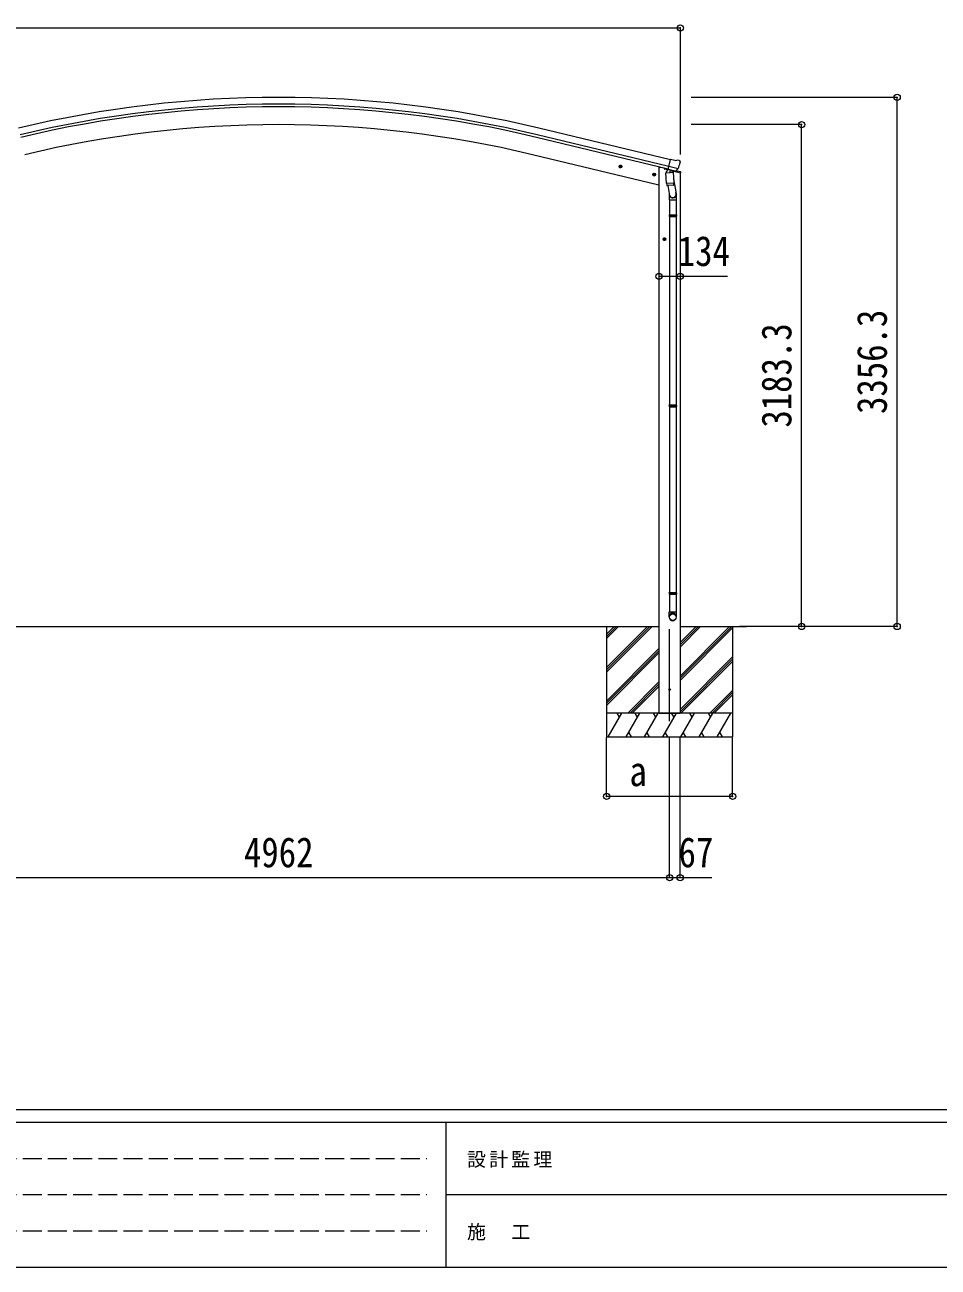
# Model space of a CAD drawing. Units: millimetres at full size, sheet at 1:40. Extents: x -11181 to 11305, y -7804 to 7716.
# Drawn here: x -7207 to -1411, y -7804 to 77 of the extents above; entities that cross this region are included whole.
import ezdxf
from ezdxf.enums import TextEntityAlignment as Align

# ---------------------------------------------------------------- set-up
doc = ezdxf.new("R2010")
doc.units = ezdxf.units.MM
doc.header["$LTSCALE"] = 40
doc.header["$PDMODE"] = 32
doc.header["$PDSIZE"] = 40
doc.linetypes.add('DASHED3', pattern=[4, 3, -1])
for name, color, linetype, lineweight in [('0-0_0', 7, 'Continuous', 9), ('0-1_本体', 4, 'Continuous', 9), ('0-2_部品', 7, 'Continuous', 9), ('0-8_PARTS2', 2, 'Continuous', 9), ('0-A_寸法', 6, 'Continuous', 9), ('F-0_240', 7, 'Continuous', 9)]:
    doc.layers.add(name, color=color, linetype=linetype, lineweight=lineweight)
doc.styles.add('ＭＳ ゴシック', font='')
doc.styles.get('ＭＳ ゴシック').set_extended_font_data('MS Gothic')

msp = doc.modelspace()

# ---------------------------------------------------------------- linework, layer by layer
at = {"layer": '0-0_0'}
for p, q in [((-8010.52, -3739.41), (-3182.9, -3739.41)), ((-3515.9, -3739.41), (-3515.9, -4439.41)), ((-3515.9, -4000.14), (-3255.17, -3739.41)), ((-3515.9, -4014.28), (-3241.03, -3739.41)), ((-3515.9, -4028.43), (-3226.89, -3739.41)), ((-3515.9, -3816.3), (-3439.02, -3739.41)), ((-3515.9, -3802.15), (-3453.16, -3739.41)), ((-3515.9, -3788.01), (-3467.3, -3739.41)), ((-3048.9, -3739.41), (-2627.74, -3739.41)), ((-3048.9, -4053.64), (-2734.67, -3739.41)), ((-3048.9, -4067.78), (-2720.53, -3739.41)), ((-3048.9, -3869.8), (-2918.52, -3739.41)), ((-3048.9, -3855.65), (-2932.66, -3739.41)), ((-3048.9, -3841.51), (-2946.81, -3739.41)), ((-3048.9, -4081.93), (-2715.9, -3748.93)), ((-2715.9, -3739.41), (-2715.9, -4439.41)), ((-3515.9, -4212.27), (-3182.9, -3879.28)), ((-3515.9, -4226.42), (-3182.9, -3893.42)), ((-3515.9, -4240.56), (-3182.9, -3907.56)), ((-3048.9, -4265.77), (-2715.9, -3932.78)), ((-3048.9, -4279.91), (-2715.9, -3946.92)), ((-3044.26, -4289.41), (-2715.9, -3961.06)), ((-3380.91, -4289.41), (-3182.9, -4091.41)), ((-3366.77, -4289.41), (-3182.9, -4105.55)), ((-3352.63, -4289.41), (-3182.9, -4119.69)), ((-2860.41, -4289.41), (-2715.9, -4144.91)), ((-2846.27, -4289.41), (-2715.9, -4159.05)), ((-2832.13, -4289.41), (-2715.9, -4173.19)), ((-2715.9, -4289.41), (-3515.9, -4289.41)), ((-3505.61, -4439.41), (-3419.01, -4289.41)), ((-3434.01, -4315.4), (-3449.01, -4289.41)), ((-3390.14, -4439.41), (-3303.54, -4289.41)), ((-3318.54, -4315.4), (-3333.54, -4289.41)), ((-3274.67, -4439.41), (-3188.07, -4289.41)), ((-3203.07, -4315.4), (-3218.07, -4289.41)), ((-3182.9, -4289.41), (-3048.9, -4289.41)), ((-3159.2, -4439.41), (-3072.6, -4289.41)), ((-3087.6, -4315.4), (-3102.6, -4289.41)), ((-3043.73, -4439.41), (-2957.13, -4289.41)), ((-2972.13, -4315.4), (-2987.13, -4289.41)), ((-2928.26, -4439.41), (-2841.66, -4289.41)), ((-2871.66, -4289.41), (-2856.66, -4315.4)), ((-2812.79, -4439.41), (-2726.19, -4289.41)), ((-3515.9, -4439.41), (-2715.9, -4439.41)), ((-3375.15, -4413.44), (-3360.15, -4439.41)), ((-3259.68, -4413.43), (-3244.68, -4439.41)), ((-3144.21, -4413.43), (-3129.21, -4439.41)), ((-3028.74, -4413.44), (-3013.74, -4439.41)), ((-2913.27, -4413.44), (-2898.27, -4439.41)), ((-2797.79, -4413.44), (-2782.8, -4439.41))]:
    msp.add_line(p, q, dxfattribs=at)
at = {"layer": '0-1_本体'}
for p, q in [((-3119.92, -821.14), (-3955.63, -620.5)), ((-3109.84, -779.16), (-3945.55, -578.52)), ((-3123.85, -837.5), (-3959.56, -636.86)), ((-3182.9, -939.53), (-3985.94, -746.74)), ((-3182.9, -826.41), (-3170.03, -826.41)), ((-3182.9, -826.41), (-3182.9, -4289.41)), ((-3048.9, -862.69), (-3048.9, -4289.41))]:
    msp.add_line(p, q, dxfattribs=at)
for radius in [7073, 7029.83, 7013, 6900]:
    msp.add_arc((-5596.71, -7456.09), radius, 76.5, 103.5, dxfattribs=at)
at = {"layer": '0-2_部品'}
for p, q in [((-3083.12, -783.75), (-3109.05, -777.53)), ((-3083.12, -783.75), (-3069.86, -781.05)), ((-3055.38, -784.24), (-3068.56, -781.08)), ((-3052.28, -786.49), (-3048.42, -792.79)), ((-3436.98, -819.32), (-3417.54, -823.98)), ((-3429.39, -814.45), (-3434.56, -819.9)), ((-3429.59, -831.37), (-3424.92, -811.93)), ((-3422.09, -816.21), (-3429.39, -814.45)), ((-3425.13, -828.85), (-3419.96, -823.4)), ((-3419.96, -823.4), (-3422.09, -816.21)), ((-3215.47, -865.81), (-3220.64, -871.26)), ((-3215.67, -882.73), (-3211, -863.28)), ((-3208.17, -867.56), (-3215.47, -865.81)), ((-3150.59, -830.99), (-3150.59, -834.24)), ((-3128.53, -843.48), (-3146.76, -839.1)), ((-3139.19, -860.93), (-3093.5, -857.73)), ((-3134.52, -927.76), (-3139.19, -860.93)), ((-3124.77, -839.16), (-3138.09, -854.48)), ((-3138.09, -854.48), (-3137.64, -860.82)), ((-3123.83, -839.09), (-3124.77, -839.16)), ((-3120.75, -841.57), (-3122.28, -841.2)), ((-3084.04, -850.38), (-3120.75, -841.57)), ((-3062.11, -835.37), (-3119.62, -821.57)), ((-3114.79, -843.39), (-3113.77, -858)), ((-3086.58, -852.39), (-3112.4, -858.82)), ((-3095.28, -854.55), (-3095.05, -857.84)), ((-3093.5, -857.73), (-3088.83, -924.57)), ((-3081.68, -850.85), (-3089.2, -849.05)), ((-3046.04, -863.29), (-3088.96, -852.98)), ((-3085.88, -850.6), (-3085.83, -851.35)), ((-3082.51, -850.74), (-3084.04, -850.38)), ((-3078.97, -850.28), (-3062.59, -835.79)), ((-3075.27, -847.01), (-3048.34, -853.48)), ((-3048.06, -795.07), (-3048.34, -796.22)), ((-3046.04, -856.39), (-3046.04, -863.29)), ((-3223.06, -870.67), (-3203.61, -875.34)), ((-3211.21, -880.2), (-3206.04, -874.76)), ((-3206.04, -874.76), (-3208.17, -867.56)), ((-3134.52, -927.76), (-3088.83, -924.57)), ((-3134.5, -927.76), (-3133.62, -940.46)), ((-3089.81, -939.17), (-3131.51, -942.09)), ((-3126.08, -941.71), (-3115.35, -1005.3)), ((-3090.56, -899.8), (-3074.65, -995.97)), ((-3087.97, -937.04), (-3088.84, -924.57)), ((-3088.36, -938.39), (-3088.36, -938.39)), ((-3118.5, -998.48), (-3118.5, -1033.13)), ((-3072.5, -1033.13), (-3072.5, -998.78)), ((-3118.5, -1033.13), (-3072.5, -1033.13)), ((-3116.5, -1033.13), (-3116.5, -1127.13)), ((-3074.5, -1033.13), (-3074.5, -1127.13)), ((-3118.5, -1129.13), (-3117.5, -1127.13)), ((-3118.5, -1129.13), (-3072.5, -1129.13)), ((-3118.5, -1129.13), (-3118.5, -1137.13)), ((-3118.5, -1137.13), (-3072.5, -1137.13)), ((-3118.5, -1137.13), (-3117.5, -1139.13)), ((-3117.5, -1127.13), (-3073.5, -1127.13)), ((-3117.5, -1139.13), (-3073.5, -1139.13)), ((-3116.5, -1139.13), (-3116.5, -2333.47)), ((-3074.5, -1139.13), (-3074.5, -2333.47)), ((-3072.5, -1129.13), (-3073.5, -1127.13)), ((-3158.7, -1283), (-3138.7, -1283)), ((-3152.46, -1276.5), (-3156.21, -1283)), ((-3144.95, -1276.5), (-3152.46, -1276.5)), ((-3148.7, -1293), (-3148.7, -1273)), ((-3141.2, -1283), (-3144.95, -1276.5)), ((-3144.95, -1289.5), (-3141.2, -1283)), ((-3118.5, -2335.47), (-3117.5, -2333.47)), ((-3118.5, -2335.47), (-3072.5, -2335.47)), ((-3118.5, -2335.47), (-3118.5, -2343.47)), ((-3118.5, -2343.47), (-3072.5, -2343.47)), ((-3118.5, -2343.47), (-3117.5, -2345.47)), ((-3117.5, -2333.47), (-3073.5, -2333.47)), ((-3117.5, -2345.47), (-3073.5, -2345.47)), ((-3116.5, -2345.47), (-3116.5, -3523.51)), ((-3074.5, -2345.47), (-3074.5, -3523.51)), ((-3072.5, -2335.47), (-3073.5, -2333.47)), ((-3118.5, -3525.51), (-3117.5, -3523.51)), ((-3118.5, -3525.51), (-3072.5, -3525.51)), ((-3118.5, -3525.51), (-3118.5, -3533.51)), ((-3118.5, -3533.51), (-3072.5, -3533.51)), ((-3118.5, -3533.51), (-3117.5, -3535.51)), ((-3117.5, -3523.51), (-3073.5, -3523.51)), ((-3117.5, -3535.51), (-3073.5, -3535.51)), ((-3116.5, -3535.51), (-3116.5, -3645.51)), ((-3074.5, -3535.51), (-3074.5, -3645.51)), ((-3072.5, -3525.51), (-3073.5, -3523.51)), ((-3118.5, -3679.65), (-3118.5, -3645.51)), ((-3118.5, -3645.51), (-3072.5, -3645.51)), ((-3072.5, -3679.65), (-3072.5, -3645.51))]:
    msp.add_line(p, q, dxfattribs=at)
for points in [[(-3114.48, -842.98), (-3124.2, -840.64), (-3109.05, -777.53)], [(-3434.56, -819.9), (-3432.43, -827.09), (-3425.13, -828.85)], [(-3114.48, -842.98), (-3114.24, -843.13), (-3089.47, -849.07), (-3089.2, -849.05)], [(-3061.84, -834.8), (-3062.43, -835.64), (-3062.59, -835.79)], [(-3220.64, -871.26), (-3218.5, -878.45), (-3211.21, -880.2)], [(-3072.5, -1129.13), (-3072.5, -1137.13), (-3073.5, -1139.13)], [(-3156.21, -1283), (-3152.46, -1289.5), (-3144.95, -1289.5)], [(-3072.5, -2335.47), (-3072.5, -2343.47), (-3073.5, -2345.47)], [(-3072.5, -3525.51), (-3072.5, -3533.51), (-3073.5, -3535.51)]]:
    msp.add_lwpolyline(points, dxfattribs=at)
for centre, radius in [((-3427.26, -821.65), 8.5), ((-3427.26, -821.65), 7.7), ((-3427.26, -821.65), 6.5), ((-3213.34, -873.01), 8.5), ((-3213.34, -873.01), 7.7), ((-3213.34, -873.01), 6.5), ((-3148.7, -1283), 8.5), ((-3148.7, -1283), 7.7), ((-3148.7, -1283), 6.5)]:
    msp.add_circle(centre, radius, dxfattribs=at)
at = {"layer": '0-2_部品', "color": 4}
msp.add_circle((-3115.5, -4139.41), 5, dxfattribs=at)
at = {"layer": '0-2_部品'}
for centre, radius, start, end in [((-3069.26, -783.99), 3, 76.5, 101.5), ((-3056.54, -789.1), 5, 31.5, 76.5), ((-3145.59, -834.24), 5, 180, 256.5), ((-3122.16, -840.71), 0.5, 221.23754, 256.5), ((-3115.39, -843.47), 0.604, 7.79405, 79.40158), ((-3112.75, -857.85), 1.03, 188.03431, 289.96103), ((-3086.83, -851.42), 1, 284, 4), ((-3085.38, -850.57), 0.5, 76.5, 184), ((-3082.4, -850.26), 0.5, 256.5, 291.76246), ((-3245.14, -748.97), 202.4, 334.90875, 346.5), ((-3049.04, -856.39), 3, 0, 76.5), ((-3131.65, -940.09), 2, 190.53157, 274), ((-3089.95, -937.18), 2, 274, 322.59038), ((-3089.91, -937.21), 1.95, 322.52234, 4.95983), ((-3102.5, -998.78), 30, 0, 2.54858)]:
    msp.add_arc(centre, radius, start, end, dxfattribs=at)
for centre, major_axis, ratio, start_param, end_param in [((-3080.98, -847.93), (0.73, -2.92), 0.997631, 5.8041905, 5.8929484), ((-3081.01, -847.8), (-2.63, 3.16), 0.650902, 2.1145521, 2.1873627), ((-3080.95, -848.03), (0.73, -2.92), 0.997631, 5.965759, 6.7621801), ((-3050.98, -794.35), (1.57, -2.57), 0.99628, 0.7835347, 1.5707963), ((-3095.5, -998.48), (-23, 0), 0.996195, 6.0000678, 10.0103449), ((-3095.5, -998.48), (-21, 0), 0.996195, 0.3319459, 3.3482706), ((-3095.5, -3677.91), (23, 0), 0.996195, 6.2831853, 9.424778), ((-3095.5, -3679.65), (23, 0), 0.996195, 6.2831853, 9.424778), ((-3095.5, -3679.65), (0, -23.43), 0.981806, 4.712389, 7.8539816)]:
    msp.add_ellipse(centre, major_axis=major_axis, ratio=ratio, start_param=start_param, end_param=end_param, dxfattribs=at)
msp.add_ellipse((-3095.5, -3679.65), major_axis=(-21, 0), ratio=0.996195, dxfattribs=at)
at = {"layer": '0-8_PARTS2', "color": 6}
msp.add_line((-8145.02, 56.99), (-3048, 56.99), dxfattribs=at)
at = {"layer": '0-8_PARTS2'}
msp.add_line((-3115.5, -4340.35), (-3115.5, -3756.4), dxfattribs=at)
at = {"layer": '0-A_寸法'}
for p, q in [((-3048, 56.99), (-3048, -745.35)), ((-1671.42, -383.09), (-2977.85, -383.09)), ((-1671.42, -3739.41), (-1671.42, -383.09)), ((-2277.4, -556.09), (-2977.85, -556.09)), ((-2277.4, -3739.41), (-2277.4, -556.09)), ((-3182.5, -1518.17), (-3048.5, -1518.17)), ((-3048.5, -1518.17), (-2748.5, -1518.17)), ((-2277.4, -3739.41), (-2671.65, -3739.41)), ((-1671.42, -3739.41), (-2277.4, -3739.41)), ((-3515.5, -4817.32), (-3515.5, -4442.91)), ((-3115.5, -5332.3), (-3115.5, -4442.91)), ((-3048.5, -5332.3), (-3048.5, -4442.91)), ((-2715.5, -4817.32), (-2715.5, -4442.91)), ((-2715.5, -4817.32), (-3515.5, -4817.32)), ((-8077.52, -5332.3), (-3115.5, -5332.3)), ((-3115.5, -5332.3), (-3048.5, -5332.3)), ((-3048.5, -5332.3), (-2848.5, -5332.3))]:
    msp.add_line(p, q, dxfattribs=at)
for p in [(-3048, 56.99), (-1671.42, -383.09), (-2277.4, -556.09), (-3182.5, -1518.17), (-3048.5, -1518.17), (-2277.4, -3739.41), (-1671.42, -3739.41), (-3515.5, -4817.32), (-2715.5, -4817.32), (-3115.5, -5332.3), (-3048.5, -5332.3)]:
    msp.add_point(p, dxfattribs=at)
at = {"layer": 'F-0_240', "color": 5}
for p, q in [((-11180.61, -6803.54), (10739.39, -6803.54)), ((-11180.61, -6883.54), (7183.72, -6883.54)), ((-4536.28, -6883.54), (-4536.28, -7803.54)), ((-4536.28, -7343.54), (3663.72, -7343.54)), ((-11180.61, -7803.54), (10739.39, -7803.54))]:
    msp.add_line(p, q, dxfattribs=at)
at = {"layer": 'F-0_240', "color": 4, "linetype": 'DASHED3'}
for p, q in [((-11060.61, -7113.54), (-4656.28, -7113.54)), ((-11060.61, -7343.54), (-4656.28, -7343.54)), ((-11060.61, -7573.54), (-4656.28, -7573.54))]:
    msp.add_line(p, q, dxfattribs=at)

# ---------------------------------------------------------------- texts
at = {"layer": '0-A_寸法', "color": 7, "style": 'ＭＳ ゴシック', "width": 0.85}
for s, p in [('134', (-3063.5, -1510.17)), ('a', (-3370.5, -4809.32)), ('4962', (-5816.51, -5324.3)), ('67', (-3058.5, -5324.3))]:
    msp.add_text(s, height=190.6, dxfattribs=at).set_placement(p, align=Align.BOTTOM_LEFT)
for s, p in [('3356.3', (-1679.42, -2391.25)), ('3183.3', (-2285.4, -2477.75))]:
    msp.add_text(s, height=190.6, rotation=90, dxfattribs=at).set_placement(p, align=Align.BOTTOM_LEFT)
at = {"layer": 'F-0_240', "char_height": 87.98, "attachment_point": 7, "style": 'ＭＳ ゴシック'}
for s, insert in [('\\T1.17;設計監理', (-4401.18, -7173.54)), ('\\T1.17;施\u3000工', (-4401.18, -7633.54))]:
    msp.add_mtext(s, dxfattribs=dict(at, insert=insert))

doc.saveas('drawing.dxf')
